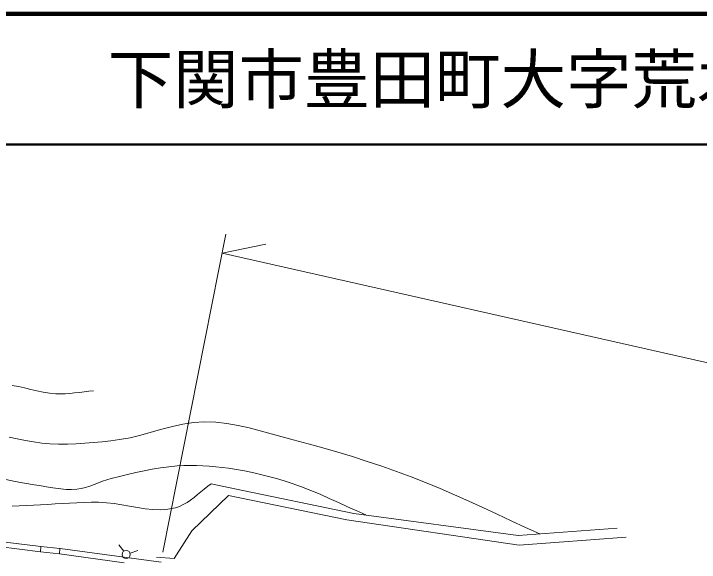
# Model space of a CAD drawing. Units: millimetres, scale not verified. Extents: x 40000 to 680000, y 20000 to 380000.
# Drawn here: x 397856 to 450206, y 338096 to 380000 of the extents above; entities that cross this region are included whole.
import ezdxf
from ezdxf.enums import TextEntityAlignment as Align

# ---------------------------------------------------------------- set-up
doc = ezdxf.new("R2010")
doc.units = ezdxf.units.MM
doc.header["$LTSCALE"] = 1000
for name, color, linetype, lineweight in [('M-BGD', 7, 'Continuous', 13), ('M-STR-HTXT', 7, 'Continuous', 13), ('M-TTL', 2, 'Continuous', 140), ('M-TTL-LINE', 7, 'Continuous', 50)]:
    doc.layers.add(name, color=color, linetype=linetype, lineweight=lineweight)
doc.layers.add('M-TTL-TXT', color=7, linetype='Continuous')
doc.styles.add('ＭＳ ゴシック', font='')
doc.styles.get('ＭＳ ゴシック').set_extended_font_data('MS Gothic')

msp = doc.modelspace()

# ---------------------------------------------------------------- linework, layer by layer
at = {"layer": 'M-BGD'}
for p, q in [((412946, 344092), (414741, 343718)), ((414741, 343718), (423822, 341826)), ((414268, 343206), (411461, 340487)), ((423289, 341338), (414268, 343206)), ((423289, 341338), (436444, 339411)), ((423822, 341826), (436370, 340154)), ((411461, 340487), (410104, 338377)), ((436370, 340154), (443940, 340693)), ((436444, 339411), (444611, 340007)), ((399891, 338903), (393577, 339673)), ((399933, 339301), (399891, 338903)), ((401382, 339146), (399933, 339301)), ((405873, 339434), (406255, 338938)), ((401340, 338748), (399891, 338903)), ((401340, 338748), (401382, 339146)), ((406284, 338059), (401340, 338748)), ((409125, 338096), (401394, 339144)), ((406742, 338794), (407334, 339000)), ((408749, 338485), (410104, 338377))]:
    msp.add_line(p, q, dxfattribs=at)
for points in [[(397737, 351611), (398212, 351522), (398686, 351416), (399158, 351304), (399631, 351193), (400105, 351095), (400582, 351019), (401062, 350974), (401424, 350966), (401786, 350976), (402147, 351001), (402509, 351036), (402870, 351077), (403231, 351120), (403593, 351159), (403954, 351191)], [(397500, 347656), (398122, 347530), (398744, 347403), (399368, 347288), (399993, 347198), (400623, 347147), (401287, 347128), (401951, 347130), (402616, 347151), (403280, 347189), (403944, 347241), (404607, 347306), (405268, 347382), (405927, 347466), (406745, 347609), (407555, 347803), (408361, 348026), (409166, 348257), (409971, 348474), (410781, 348656), (411596, 348783), (412420, 348831), (413281, 348798), (414137, 348700), (414988, 348551), (415835, 348362), (416678, 348145), (417519, 347914), (418358, 347679), (419195, 347455), (420335, 347154), (421472, 346838), (422605, 346509), (423733, 346164), (424857, 345805), (425975, 345429), (427088, 345038), (428195, 344630), (429307, 344195), (430410, 343737), (431506, 343260), (432596, 342770), (433682, 342270), (434766, 341765), (435850, 341260), (436936, 340761), (438026, 340270)], [(397250, 344426), (397967, 344272), (398686, 344131), (399408, 344014), (399815, 343952), (400222, 343882), (400629, 343812), (401037, 343748), (401445, 343696), (401854, 343663), (402262, 343654), (402670, 343677), (403009, 343728), (403341, 343811), (403669, 343915), (403994, 344034), (404318, 344159), (404643, 344283), (404970, 344396), (405301, 344491), (405925, 344647), (406551, 344801), (407178, 344948), (407807, 345086), (408439, 345210), (409073, 345316), (409709, 345400), (410349, 345460), (410836, 345486), (411325, 345496), (411814, 345490), (412303, 345471), (412792, 345438), (413280, 345394), (413766, 345339), (414251, 345275), (414868, 345180), (415484, 345070), (416096, 344944), (416707, 344805), (417313, 344652), (417917, 344486), (418517, 344308), (419112, 344119), (419835, 343865), (420548, 343587), (421254, 343289), (421955, 342979), (422654, 342661), (423351, 342341), (424050, 342025), (424753, 341718)], [(397749, 342386), (398276, 342407), (398804, 342428), (399357, 342454), (399911, 342484), (400465, 342519), (401018, 342554), (401572, 342589), (402125, 342621), (402679, 342648), (403233, 342668), (403787, 342678), (404341, 342677), (404930, 342646), (405521, 342576), (406113, 342481), (406705, 342375), (407296, 342271), (407886, 342183), (408472, 342124), (409054, 342108), (409631, 342149), (410203, 342260), (410513, 342363), (410808, 342500), (411091, 342665), (411364, 342851), (411630, 343053), (411891, 343265), (412151, 343480), (412411, 343694), (412675, 343900), (412946, 344092)], [(332549, 332955), (339676, 335056), (346633, 337111), (351841, 338407), (356430, 339264), (361560, 340013), (366220, 340413), (370449, 340471), (379240, 340522), (389095, 340463), (393618, 340071), (399939, 339300)]]:
    msp.add_lwpolyline(points, dxfattribs=at)
msp.add_circle((406447, 338691), 313, dxfattribs=at)
at = {"layer": 'M-STR-HTXT'}
for p, q in [((409246, 338858), (414060, 363171)), ((413769, 361699), (417110, 362401)), ((542114, 332733), (413769, 361699))]:
    msp.add_line(p, q, dxfattribs=at)
at = {"layer": 'M-TTL'}
msp.add_line((680000, 380000), (40000, 380000), dxfattribs=at)
at = {"layer": 'M-TTL-LINE'}
msp.add_line((40000, 370000), (680000, 370000), dxfattribs=at)

# ---------------------------------------------------------------- texts
at = {"layer": 'M-TTL-TXT', "style": 'ＭＳ ゴシック'}
msp.add_text('下関市豊田町大字荒木', height=3666, dxfattribs=at).set_placement((405024, 375000), align=Align.MIDDLE_LEFT)

doc.saveas('drawing.dxf')
